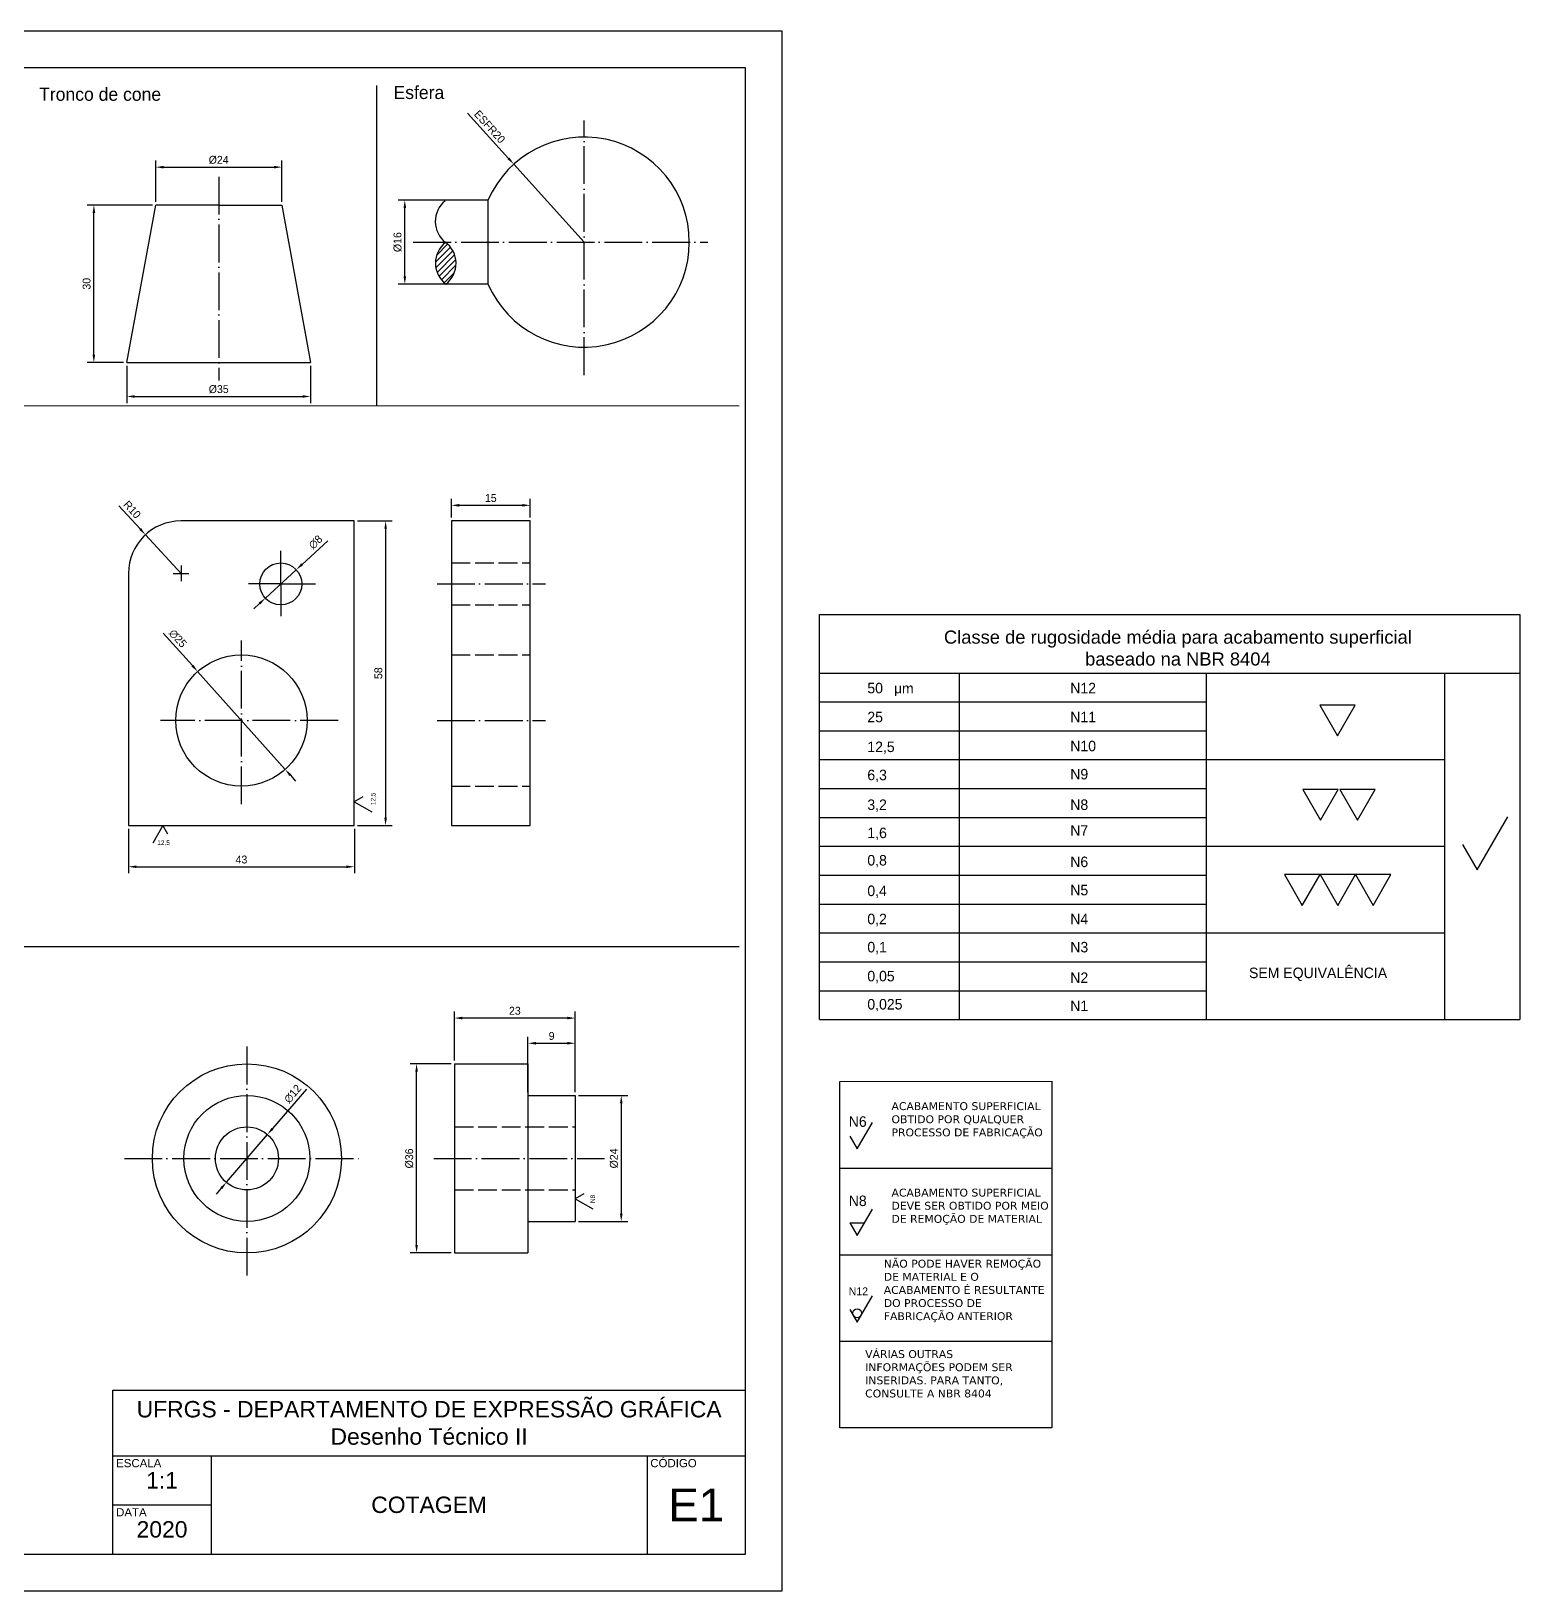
# Model space of a CAD drawing. Header units: metres. Extents: x 0 to 560, y 0 to 297.
# Drawn here: x 277 to 560.5, y 0 to 297 of the extents above; entities that cross this region are included whole.
import ezdxf

# ---------------------------------------------------------------- set-up
doc = ezdxf.new("R2010")
doc.units = ezdxf.units.M
doc.header["$LTSCALE"] = 0.3
doc.linetypes.add('ACAD_ISO02W100', pattern=[15, 12, -3])
doc.linetypes.add('ACAD_ISO04W100', pattern=[30, 24, -3, 0, -3])
for name, color, linetype in [('Acabamento', 50, 'Continuous'), ('cotas', 2, 'Continuous'), ('eixo', 150, 'ACAD_ISO04W100'), ('Folha-selo', 106, 'Continuous'), ('não visíveis', 1, 'ACAD_ISO02W100'), ('Texto', 32, 'Continuous')]:
    doc.layers.add(name, color=color, linetype=linetype)
doc.layers.add('visível', color=7, linetype='Continuous', lineweight=30)
doc.dimstyles.new('ISO-25', dxfattribs={"dimtxt": 1.5, "dimasz": 1.5, "dimexe": 1.25, "dimexo": 0.625, "dimtad": 1, "dimtxsty": 'Standard', "dimcen": 2.5, "dimadec": 0, "dimazin": 0, "dimtfac": 1, "dimtmove": 0, "dimatfit": 3, "dimfxl": 1, "dimarcsym": 0})

# ---------------------------------------------------------------- blocks, each defined once
blk = doc.blocks.new('*D14')
at = {"layer": 'cotas', "color": 0, "lineweight": -2, "transparency": 16777216}
for p, q in [((300.09, 263.9), (287.7, 263.9)), ((288.95, 235.4), (288.95, 262.4)), ((294.59, 233.9), (287.7, 233.9))]:
    blk.add_line(p, q, dxfattribs=at)
at = {"layer": 'cotas', "color": 0, "transparency": 16777216}
for points in [[(288.7, 262.4), (289.2, 262.4), (288.95, 263.9)], [(288.7, 235.4), (289.2, 235.4), (288.95, 233.9)]]:
    blk.add_solid(points, dxfattribs=at)
at = {"layer": 'Defpoints', "color": 0, "transparency": 16777216}
for p in [(288.95, 263.9), (300.72, 263.9), (295.22, 233.9)]:
    blk.add_point(p, dxfattribs=at)
at = {"layer": 'cotas', "color": 0, "transparency": 16777216, "insert": (287.57, 248.9), "char_height": 1.5, "attachment_point": 5, "rotation": 90}
blk.add_mtext('30', dxfattribs=at)
blk = doc.blocks.new('*D15')
at = {"layer": 'cotas', "color": 0, "lineweight": -2, "transparency": 16777216}
for p, q in [((300.72, 264.53), (300.72, 272.36)), ((302.22, 271.11), (323.22, 271.11)), ((324.72, 264.53), (324.72, 272.36))]:
    blk.add_line(p, q, dxfattribs=at)
at = {"layer": 'cotas', "color": 0, "transparency": 16777216}
for points in [[(302.22, 271.36), (302.22, 270.86), (300.72, 271.11)], [(323.22, 271.36), (323.22, 270.86), (324.72, 271.11)]]:
    blk.add_solid(points, dxfattribs=at)
at = {"layer": 'Defpoints', "color": 0, "transparency": 16777216}
for p in [(324.72, 271.11), (300.72, 263.9), (324.72, 263.9)]:
    blk.add_point(p, dxfattribs=at)
at = {"layer": 'cotas', "color": 0, "transparency": 16777216, "insert": (312.72, 272.48), "char_height": 1.5, "attachment_point": 5}
blk.add_mtext('%%C24', dxfattribs=at)
blk = doc.blocks.new('*D16')
at = {"layer": 'cotas', "color": 0, "lineweight": -2, "transparency": 16777216}
for p, q in [((295.22, 233.28), (295.22, 226.19)), ((330.22, 233.28), (330.22, 226.19)), ((296.72, 227.44), (328.72, 227.44))]:
    blk.add_line(p, q, dxfattribs=at)
at = {"layer": 'cotas', "color": 0, "transparency": 16777216}
for points in [[(296.72, 227.69), (296.72, 227.19), (295.22, 227.44)], [(328.72, 227.69), (328.72, 227.19), (330.22, 227.44)]]:
    blk.add_solid(points, dxfattribs=at)
at = {"layer": 'Defpoints', "color": 0, "transparency": 16777216}
for p in [(295.22, 233.9), (330.22, 233.9), (330.22, 227.44)]:
    blk.add_point(p, dxfattribs=at)
at = {"layer": 'cotas', "color": 0, "transparency": 16777216, "insert": (312.72, 228.81), "char_height": 1.5, "attachment_point": 5}
blk.add_mtext('%%C35', dxfattribs=at)
blk = doc.blocks.new('*D17')
at = {"layer": 'cotas', "color": 0, "lineweight": -2, "transparency": 16777216}
for p, q in [((359.36, 264.83), (346.91, 264.83)), ((348.16, 250.33), (348.16, 263.33)), ((359.36, 248.83), (346.91, 248.83))]:
    blk.add_line(p, q, dxfattribs=at)
at = {"layer": 'cotas', "color": 0, "transparency": 16777216}
for points in [[(347.91, 263.33), (348.41, 263.33), (348.16, 264.83)], [(347.91, 250.33), (348.41, 250.33), (348.16, 248.83)]]:
    blk.add_solid(points, dxfattribs=at)
at = {"layer": 'Defpoints', "color": 0, "transparency": 16777216}
for p in [(348.16, 264.83), (359.98, 264.83), (359.98, 248.83)]:
    blk.add_point(p, dxfattribs=at)
at = {"layer": 'cotas', "color": 0, "transparency": 16777216, "insert": (346.79, 256.83), "char_height": 1.5, "attachment_point": 5, "rotation": 90}
blk.add_mtext('%%C16', dxfattribs=at)
blk = doc.blocks.new('*D18')
at = {"layer": 'cotas', "color": 0, "lineweight": -2, "transparency": 16777216}
for p, q in [((360.1, 281.4), (367.9, 272.77)), ((382.33, 256.83), (368.91, 271.66))]:
    blk.add_line(p, q, dxfattribs=at)
at = {"layer": 'cotas', "color": 0, "transparency": 16777216}
blk.add_solid([(368.09, 272.94), (367.72, 272.61), (368.91, 271.66)], dxfattribs=at)
at = {"layer": 'Defpoints', "color": 0, "transparency": 16777216}
for p in [(368.91, 271.66), (382.33, 256.83)]:
    blk.add_point(p, dxfattribs=at)
at = {"layer": 'cotas', "color": 0, "transparency": 16777216, "insert": (364.31, 278.8), "char_height": 1.5, "attachment_point": 5, "rotation": 312.1335}
blk.add_mtext('ESFR20', dxfattribs=at)
blk = doc.blocks.new('*D44')
at = {"layer": 'cotas', "color": 0, "lineweight": -2, "transparency": 16777216}
for p, q in [((293.71, 206.63), (297.77, 202.21)), ((305.55, 193.74), (298.78, 201.1))]:
    blk.add_line(p, q, dxfattribs=at)
at = {"layer": 'cotas', "color": 0, "transparency": 16777216}
blk.add_solid([(297.95, 202.38), (297.58, 202.04), (298.78, 201.1)], dxfattribs=at)
at = {"layer": 'Defpoints', "color": 0, "transparency": 16777216}
for p in [(298.78, 201.1), (305.55, 193.74)]:
    blk.add_point(p, dxfattribs=at)
at = {"layer": 'cotas', "color": 0, "transparency": 16777216, "insert": (296.24, 205.9), "char_height": 1.5, "attachment_point": 5, "rotation": 312.5533}
blk.add_mtext('R10', dxfattribs=at)
blk = doc.blocks.new('*D45')
at = {"layer": 'cotas', "color": 0, "lineweight": -2, "transparency": 16777216}
for p, q in [((333.48, 199.96), (328.59, 195.46)), ((321.6, 189.03), (327.49, 194.45)), ((320.5, 188.01), (319.39, 187))]:
    blk.add_line(p, q, dxfattribs=at)
at = {"layer": 'cotas', "color": 0, "transparency": 16777216}
for points in [[(328.42, 195.65), (328.76, 195.28), (327.49, 194.45)], [(320.33, 188.2), (320.67, 187.83), (321.6, 189.03)]]:
    blk.add_solid(points, dxfattribs=at)
at = {"layer": 'Defpoints', "color": 0, "transparency": 16777216}
for p in [(327.49, 194.45), (321.6, 189.03)]:
    blk.add_point(p, dxfattribs=at)
at = {"layer": 'cotas', "color": 0, "transparency": 16777216, "insert": (331.17, 199.7), "char_height": 1.5, "attachment_point": 5, "rotation": 42.631}
blk.add_mtext('∅8', dxfattribs=at)
blk = doc.blocks.new('*D46')
at = {"layer": 'cotas', "color": 0, "lineweight": -2, "transparency": 16777216}
for p, q in [((302.16, 182.39), (307.72, 176.18)), ((325.38, 156.42), (308.71, 175.06)), ((326.37, 155.3), (327.37, 154.18))]:
    blk.add_line(p, q, dxfattribs=at)
at = {"layer": 'cotas', "color": 0, "transparency": 16777216}
for points in [[(307.9, 176.34), (307.53, 176.01), (308.71, 175.06)], [(326.56, 155.47), (326.19, 155.13), (325.38, 156.42)]]:
    blk.add_solid(points, dxfattribs=at)
at = {"layer": 'Defpoints', "color": 0, "transparency": 16777216}
for p in [(308.71, 175.06), (325.38, 156.42)]:
    blk.add_point(p, dxfattribs=at)
at = {"layer": 'cotas', "color": 0, "transparency": 16777216, "insert": (304.93, 181.35), "char_height": 1.5, "attachment_point": 5, "rotation": 311.7902}
blk.add_mtext('∅25', dxfattribs=at)
blk = doc.blocks.new('*D47')
at = {"layer": 'cotas', "color": 0, "lineweight": -2, "transparency": 16777216}
for p, q in [((339.17, 203.74), (345.75, 203.74)), ((344.5, 202.24), (344.5, 147.24)), ((339.17, 145.74), (345.75, 145.74))]:
    blk.add_line(p, q, dxfattribs=at)
at = {"layer": 'cotas', "color": 0, "transparency": 16777216}
for points in [[(344.25, 202.24), (344.75, 202.24), (344.5, 203.74)], [(344.25, 147.24), (344.75, 147.24), (344.5, 145.74)]]:
    blk.add_solid(points, dxfattribs=at)
at = {"layer": 'Defpoints', "color": 0, "transparency": 16777216}
for p in [(338.55, 203.74), (338.55, 145.74), (344.5, 145.74)]:
    blk.add_point(p, dxfattribs=at)
at = {"layer": 'cotas', "color": 0, "transparency": 16777216, "insert": (343.12, 174.74), "char_height": 1.5, "attachment_point": 5, "rotation": 90}
blk.add_mtext('58', dxfattribs=at)
blk = doc.blocks.new('*D50')
at = {"layer": 'cotas', "color": 0, "lineweight": -2, "transparency": 16777216}
for p, q in [((295.55, 145.11), (295.55, 136.63)), ((338.55, 145.11), (338.55, 136.63)), ((297.05, 137.88), (337.05, 137.88))]:
    blk.add_line(p, q, dxfattribs=at)
at = {"layer": 'cotas', "color": 0, "transparency": 16777216}
for points in [[(297.05, 138.13), (297.05, 137.63), (295.55, 137.88)], [(337.05, 138.13), (337.05, 137.63), (338.55, 137.88)]]:
    blk.add_solid(points, dxfattribs=at)
at = {"layer": 'Defpoints', "color": 0, "transparency": 16777216}
for p in [(295.55, 145.74), (338.55, 145.74), (338.55, 137.88)]:
    blk.add_point(p, dxfattribs=at)
at = {"layer": 'cotas', "color": 0, "transparency": 16777216, "insert": (317.05, 139.25), "char_height": 1.5, "attachment_point": 5}
blk.add_mtext('43', dxfattribs=at)
blk = doc.blocks.new('*D52')
at = {"layer": 'cotas', "color": 0, "lineweight": -2, "transparency": 16777216}
for p, q in [((357.03, 204.36), (357.03, 207.96)), ((372.03, 204.36), (372.03, 207.96)), ((358.53, 206.71), (370.53, 206.71))]:
    blk.add_line(p, q, dxfattribs=at)
at = {"layer": 'cotas', "color": 0, "transparency": 16777216}
for points in [[(358.53, 206.96), (358.53, 206.46), (357.03, 206.71)], [(370.53, 206.96), (370.53, 206.46), (372.03, 206.71)]]:
    blk.add_solid(points, dxfattribs=at)
at = {"layer": 'Defpoints', "color": 0, "transparency": 16777216}
for p in [(372.03, 206.71), (357.03, 203.74), (372.03, 203.74)]:
    blk.add_point(p, dxfattribs=at)
at = {"layer": 'cotas', "color": 0, "transparency": 16777216, "insert": (364.53, 208.09), "char_height": 1.5, "attachment_point": 5}
blk.add_mtext('15', dxfattribs=at)
blk = doc.blocks.new('*D60')
at = {"layer": 'cotas', "color": 0, "lineweight": -2, "transparency": 16777216}
for p, q in [((356.98, 100.34), (349.15, 100.34)), ((350.4, 65.84), (350.4, 98.84)), ((356.98, 64.34), (349.15, 64.34))]:
    blk.add_line(p, q, dxfattribs=at)
at = {"layer": 'cotas', "color": 0, "transparency": 16777216}
for points in [[(350.15, 98.84), (350.65, 98.84), (350.4, 100.34)], [(350.15, 65.84), (350.65, 65.84), (350.4, 64.34)]]:
    blk.add_solid(points, dxfattribs=at)
at = {"layer": 'Defpoints', "color": 0, "transparency": 16777216}
for p in [(350.4, 100.34), (357.61, 100.34), (357.61, 64.34)]:
    blk.add_point(p, dxfattribs=at)
at = {"layer": 'cotas', "color": 0, "transparency": 16777216, "insert": (349.02, 82.34), "char_height": 1.5, "attachment_point": 5, "rotation": 90}
blk.add_mtext('%%C36', dxfattribs=at)
blk = doc.blocks.new('*D61')
at = {"layer": 'cotas', "color": 0, "lineweight": -2, "transparency": 16777216}
for p, q in [((381.23, 94.34), (390.62, 94.34)), ((389.37, 92.84), (389.37, 71.84)), ((381.23, 70.34), (390.62, 70.34))]:
    blk.add_line(p, q, dxfattribs=at)
at = {"layer": 'cotas', "color": 0, "transparency": 16777216}
for points in [[(389.12, 92.84), (389.62, 92.84), (389.37, 94.34)], [(389.12, 71.84), (389.62, 71.84), (389.37, 70.34)]]:
    blk.add_solid(points, dxfattribs=at)
at = {"layer": 'Defpoints', "color": 0, "transparency": 16777216}
for p in [(380.61, 94.34), (380.61, 70.34), (389.37, 70.34)]:
    blk.add_point(p, dxfattribs=at)
at = {"layer": 'cotas', "color": 0, "transparency": 16777216, "insert": (387.99, 82.34), "char_height": 1.5, "attachment_point": 5, "rotation": 90}
blk.add_mtext('%%C24', dxfattribs=at)
blk = doc.blocks.new('*D62')
at = {"layer": 'cotas', "color": 0, "lineweight": -2, "transparency": 16777216}
for p, q in [((329.42, 95.54), (322.98, 88.03)), ((314.18, 77.79), (322, 86.89)), ((313.21, 76.65), (312.23, 75.51))]:
    blk.add_line(p, q, dxfattribs=at)
at = {"layer": 'cotas', "color": 0, "transparency": 16777216}
for points in [[(322.79, 88.19), (323.17, 87.87), (322, 86.89)], [(313.02, 76.81), (313.4, 76.49), (314.18, 77.79)]]:
    blk.add_solid(points, dxfattribs=at)
at = {"layer": 'Defpoints', "color": 0, "transparency": 16777216}
for p in [(322, 86.89), (314.18, 77.79)]:
    blk.add_point(p, dxfattribs=at)
at = {"layer": 'cotas', "color": 0, "transparency": 16777216, "insert": (326.83, 94.64), "char_height": 1.5, "attachment_point": 5, "rotation": 49.3549}
blk.add_mtext('∅12', dxfattribs=at)
blk = doc.blocks.new('*D65')
at = {"layer": 'cotas', "color": 0, "lineweight": -2, "transparency": 16777216}
for p, q in [((371.61, 94.97), (371.61, 105.52)), ((373.11, 104.27), (379.11, 104.27)), ((380.61, 94.97), (380.61, 105.52))]:
    blk.add_line(p, q, dxfattribs=at)
at = {"layer": 'cotas', "color": 0, "transparency": 16777216}
for points in [[(373.11, 104.52), (373.11, 104.02), (371.61, 104.27)], [(379.11, 104.52), (379.11, 104.02), (380.61, 104.27)]]:
    blk.add_solid(points, dxfattribs=at)
at = {"layer": 'Defpoints', "color": 0, "transparency": 16777216}
for p in [(380.61, 104.27), (371.61, 94.34), (380.61, 94.34)]:
    blk.add_point(p, dxfattribs=at)
at = {"layer": 'cotas', "color": 0, "transparency": 16777216, "insert": (376.11, 105.65), "char_height": 1.5, "attachment_point": 5}
blk.add_mtext('9', dxfattribs=at)
blk = doc.blocks.new('*D66')
at = {"layer": 'cotas', "color": 0, "lineweight": -2, "transparency": 16777216}
for p, q in [((357.61, 100.97), (357.61, 110.32)), ((380.61, 94.97), (380.61, 110.32)), ((379.11, 109.07), (359.11, 109.07))]:
    blk.add_line(p, q, dxfattribs=at)
at = {"layer": 'cotas', "color": 0, "transparency": 16777216}
for points in [[(359.11, 109.32), (359.11, 108.82), (357.61, 109.07)], [(379.11, 109.32), (379.11, 108.82), (380.61, 109.07)]]:
    blk.add_solid(points, dxfattribs=at)
at = {"layer": 'Defpoints', "color": 0, "transparency": 16777216}
for p in [(357.61, 109.07), (357.61, 100.34), (380.61, 94.34)]:
    blk.add_point(p, dxfattribs=at)
at = {"layer": 'cotas', "color": 0, "transparency": 16777216, "insert": (369.11, 110.45), "char_height": 1.5, "attachment_point": 5}
blk.add_mtext('23', dxfattribs=at)

msp = doc.modelspace()

# ---------------------------------------------------------------- hatches: boundary and pattern name
at = {"layer": 'visível'}
h = msp.add_hatch(dxfattribs=at)
h.set_pattern_fill('ANSI31', color=256, scale=0.25, style=0)
h.set_pattern_definition([(45, (-1.1573, -3.36165), (-0.561266, 0.561266), [])])
edge = h.paths.add_edge_path()
edge.add_arc((358.998, 252.817), 5.007, 127.8143, 232.76849)
edge.add_arc((352.919, 252.787), 4.996, 307.62594, 414.0206)

# ---------------------------------------------------------------- linework, layer by layer
at = {"layer": 'Acabamento'}
for p, q in [((427.115, 185.946), (560.47, 185.946)), ((427.115, 108.777), (427.115, 185.946)), ((560.47, 185.946), (560.47, 108.777)), ((427.115, 174.777), (560.47, 174.777)), ((453.709, 174.777), (453.709, 108.777)), ((500.73, 174.777), (500.73, 108.777)), ((546.108, 174.777), (546.108, 108.777)), ((427.115, 169.277), (500.73, 169.277)), ((427.115, 163.777), (500.73, 163.777)), ((427.115, 158.277), (546.108, 158.277)), ((427.115, 152.777), (500.73, 152.777)), ((340.163, 151.194), (338.545, 150.26)), ((338.545, 150.26), (341.907, 148.319)), ((302.097, 145.737), (300.156, 142.375)), ((303.032, 144.119), (302.097, 145.737)), ((427.115, 147.277), (500.73, 147.277)), ((552.374, 137.285), (558.197, 147.37)), ((427.115, 141.777), (546.108, 141.777)), ((549.571, 142.14), (552.374, 137.285)), ((552.006, 137.923), (552.374, 137.285)), ((552.374, 137.285), (552.374, 137.285)), ((427.115, 136.277), (500.73, 136.277)), ((427.115, 130.777), (500.73, 130.777)), ((427.115, 125.277), (546.108, 125.277)), ((427.115, 119.777), (500.73, 119.777)), ((427.115, 114.277), (500.73, 114.277)), ((427.115, 108.777), (560.47, 108.777)), ((431.002, 97.008), (471.333, 97.041)), ((431.002, 31.008), (431.002, 97.008)), ((471.333, 97.041), (471.333, 31.008)), ((434.292, 84.142), (437.203, 89.185)), ((432.89, 86.57), (434.292, 84.142)), ((434.107, 84.461), (434.292, 84.142)), ((434.292, 84.142), (434.292, 84.142)), ((431.002, 80.508), (471.333, 80.508)), ((382.226, 75.593), (380.607, 74.658)), ((380.607, 74.658), (383.969, 72.717)), ((434.292, 67.642), (437.203, 72.685)), ((432.89, 70.07), (434.292, 67.642)), ((432.89, 70.07), (435.693, 70.07)), ((434.107, 67.961), (434.292, 67.642)), ((434.292, 67.642), (434.292, 67.642)), ((431.002, 64.008), (471.333, 64.008)), ((432.89, 53.57), (434.292, 51.142)), ((434.292, 51.142), (437.203, 56.185)), ((434.107, 51.461), (434.292, 51.142)), ((434.292, 51.142), (434.292, 51.142)), ((431.002, 47.508), (471.333, 47.508)), ((471.333, 31.008), (431.002, 31.008))]:
    msp.add_line(p, q, dxfattribs=at)
for points in [[(525.753, 162.799), (529.128, 168.645), (522.378, 168.645)], [(522.527, 146.743), (525.902, 152.589), (519.152, 152.589)], [(529.547, 146.743), (532.922, 152.589), (526.172, 152.589)], [(519.053, 130.531), (522.428, 136.377), (515.678, 136.377)], [(525.803, 130.531), (529.178, 136.377), (522.428, 136.377)], [(532.553, 130.531), (535.928, 136.377), (529.178, 136.377)]]:
    msp.add_lwpolyline(points, close=True, dxfattribs=at)
msp.add_circle((434.292, 52.861), 0.859, dxfattribs=at)
at = {"layer": 'eixo'}
for p, q in [((382.326, 231.512), (382.326, 279.987)), ((312.718, 269.276), (312.718, 230.469)), ((349.779, 256.83), (405.883, 256.83)), ((324.545, 191.737), (324.545, 198.027)), ((304.045, 193.737), (307.045, 193.737)), ((305.545, 195.237), (305.545, 192.237)), ((324.545, 191.737), (318.416, 191.737)), ((324.545, 191.737), (324.545, 185.609)), ((324.545, 191.737), (331.156, 191.737)), ((354.304, 191.737), (374.967, 191.737)), ((317.045, 149.805), (317.045, 180.952)), ((335.457, 165.737), (301.638, 165.737)), ((354.304, 165.737), (374.967, 165.737)), ((318.091, 103.648), (318.091, 60.029)), ((294.769, 82.34), (339.7, 82.34)), ((353.683, 82.34), (386.153, 82.34))]:
    msp.add_line(p, q, dxfattribs=at)
at = {"layer": 'Folha-selo', "linetype": 'Continuous'}
for p, q in [((420, 297), (0, 297)), ((420, 0), (420, 297)), ((413, 290), (25, 290)), ((413, 7), (413, 290)), ((25, 7), (413, 7)), ((0, 0), (420, 0))]:
    msp.add_line(p, q, dxfattribs=at)
at = {"layer": 'Folha-selo'}
for p, q in [((342.788, 286.638), (342.788, 225.658)), ((25.472, 225.84), (411.843, 225.658)), ((25, 122.723), (411.843, 122.723)), ((292.568, 38.2), (413, 38.2)), ((292.568, 7), (292.568, 38.2)), ((413, 7), (413, 38.2)), ((292.568, 25.72), (413, 25.72)), ((311.288, 25.72), (311.288, 7)), ((394.28, 25.72), (394.28, 7)), ((292.568, 16.36), (311.288, 16.36)), ((292.568, 7), (413, 7))]:
    msp.add_line(p, q, dxfattribs=at)
at = {"layer": 'não visíveis'}
for p, q in [((357.026, 195.737), (372.026, 195.737)), ((357.026, 187.737), (372.026, 187.737)), ((357.026, 178.237), (372.026, 178.237)), ((357.026, 153.237), (372.026, 153.237)), ((357.607, 88.34), (380.607, 88.34)), ((357.607, 76.34), (380.607, 76.34))]:
    msp.add_line(p, q, dxfattribs=at)
at = {"layer": 'visível'}
for p, q in [((363.995, 264.83), (355.969, 264.83)), ((363.995, 264.83), (363.995, 248.83)), ((295.218, 233.901), (300.718, 263.901)), ((312.718, 263.901), (300.718, 263.901)), ((312.718, 263.901), (324.718, 263.901)), ((324.718, 263.901), (330.218, 233.901)), ((363.995, 248.83), (355.969, 248.83)), ((295.218, 233.901), (330.218, 233.901)), ((357.607, 100.34), (357.607, 64.34)), ((357.607, 100.34), (371.607, 100.34)), ((371.607, 100.34), (371.607, 64.34)), ((371.607, 94.34), (380.607, 94.34)), ((380.607, 94.34), (380.607, 70.34)), ((371.607, 70.34), (380.607, 70.34)), ((357.607, 64.34), (371.607, 64.34))]:
    msp.add_line(p, q, dxfattribs=at)
msp.add_lwpolyline([(295.545, 193.737), (295.545, 145.737), (338.545, 145.737), (338.545, 203.737), (305.545, 203.737)], dxfattribs=at)
msp.add_lwpolyline([(357.026, 145.737), (372.026, 145.737), (372.026, 203.737), (357.026, 203.737)], close=True, dxfattribs=at)
for centre, radius in [((324.545, 191.737), 4), ((317.045, 165.737), 12.5), ((318.091, 82.34), 18), ((318.091, 82.34), 12), ((318.091, 82.34), 6)]:
    msp.add_circle(centre, radius, dxfattribs=at)
for centre, radius, start, end in [((382.326, 256.83), 20, 203.57818, 156.42182), ((359.001, 260.768), 5.041, 128.62964, 232.44734), ((358.998, 252.817), 5.007, 127.8143, 232.76849), ((352.919, 252.787), 4.996, 307.62594, 54.0206), ((305.545, 193.737), 10, 90, 180)]:
    msp.add_arc(centre, radius, start, end, dxfattribs=at)

# ---------------------------------------------------------------- texts
at = {"layer": 'Acabamento', "attachment_point": 1}
for s, width, heights, insert, char_height in [('\\pxqc;{\\fArial|b0|i0|c0|p34;Classe de rugosidade média para acabamento superficial\\Pbaseado na NBR 8404}', 129.56109, [0], (430.584, 182.865), 2.5), ('50{\\fSymbol|b0|i0|c2|p18;\\H0.95833x;   m\\fArial|b0|i0|c0|p34;m}', 13.03218, [0], (436.231, 172.91), 2), ('N12', 13.03218, [0], (474.868, 172.91), 2), ('25', 13.03218, [0], (436.231, 167.395), 2), ('N11', 13.03218, [0], (474.868, 167.395), 2), ('12,5', 13.03218, [0], (436.231, 161.726), 2), ('N10', 13.03218, [0], (474.868, 161.879), 2), ('6,3', 13.03218, [0], (436.231, 156.363), 2), ('N9', 13.03218, [0], (474.868, 156.517), 2), ('3,2', 13.03218, [0], (436.231, 150.695), 2), ('N8', 13.03218, [0], (474.868, 150.695), 2), ('N7', 13.03218, [0], (474.868, 145.792), 2), ('{\\fArial|b0|i0|c0|p34;12,5}', 16.30654, [0], (301.025, 142.91), 0.8775), ('1,6', 13.03218, [0], (436.231, 145.332), 2), ('0,8', 13.03218, [0], (436.231, 140.123), 2), ('N6', 13.03218, [0], (474.868, 139.817), 2), ('0,4', 13.03218, [0], (436.231, 134.301), 2), ('N5', 13.03218, [0], (474.868, 134.454), 2), ('0,2', 13.03218, [2.333], (436.231, 128.939), 2), ('N4', 13.03218, [0], (474.868, 128.939), 2), ('0,1', 13.03218, [0], (436.231, 123.576), 2), ('N3', 13.03218, [0], (474.868, 123.576), 2), ('SEM EQUIVALÊNCIA', 69.02524, [4.581], (508.902, 118.677), 2), ('0,05', 13.03218, [0], (436.231, 118.06), 2), ('N2', 13.03218, [0], (474.868, 117.754), 2), ('0,025', 13.03218, [0], (436.231, 112.698), 2), ('N1', 13.03218, [0], (474.868, 112.392), 2), ('N6', 13.03218, [0], (432.689, 90.36), 2), ('N8', 13.03218, [0], (432.689, 75.267), 2), ('N12', 13.03218, [0], (432.689, 57.78), 1.5)]:
    msp.add_mtext_dynamic_manual_height_columns(s, width=width, gutter_width=12.5, heights=heights, dxfattribs=dict(at, insert=insert, char_height=char_height))
at = {"layer": 'Acabamento', "char_height": 0.8775, "rotation": 90}
for s, insert, attachment_point in [('{\\fArial|b0|i0|c0|p34;12,5}', (342.739, 149.621), 7), ('{\\fArial|b0|i0|c0|p34;N8}', (383.499, 73.838), 1)]:
    msp.add_mtext_dynamic_manual_height_columns(s, width=16.30654, gutter_width=12.5, heights=[0], dxfattribs=dict(at, insert=insert, attachment_point=attachment_point))
at = {"layer": 'Folha-selo'}
for s, insert, char_height, width, attachment_point in [('{\\fArial|b0|i0|c0|p34;UFRGS - DEPARTAMENTO DE EXPRESSÃO GRÁFICA\\PDesenho Técnico II}', (352.784, 31.96), 3.12, 120.69352, 5), ('{\\fArial|b0|i0|c0|p34;ESCALA}', (293.192, 25.096), 1.56, 9.38932, 1), ('{\\fArial|b0|i0|c0|p34;CÓDIGO}', (394.904, 25.096), 1.56, 9.38932, 1), ('{\\fArial|b0|i0|c0|p34;1:1}', (301.928, 21.04), 3.12, 17.98983, 5), ('{\\fArial|b0|i0|c0|p34;COTAGEM}', (352.784, 16.36), 3.12, 81.87908, 5), ('{\\fArial|b0|i0|c0|p34;E1}', (403.64, 16.36), 6.24, 17.30284, 5), ('{\\fArial|b0|i0|c0|p34;DATA}', (293.192, 15.736), 1.56, 9.38932, 1), ('{\\fArial|b0|i0|c0|p34;2020}', (301.928, 11.68), 3.12, 17.64634, 5)]:
    msp.add_mtext(s, dxfattribs=dict(at, insert=insert, char_height=char_height, width=width, attachment_point=attachment_point))
at = {"layer": 'Texto', "char_height": 2.5, "attachment_point": 1}
for s, insert, width in [('Tronco de cone', (278.527, 286.248), 43.359), ('Esfera', (346.006, 286.584), 36.4148)]:
    msp.add_mtext(s, dxfattribs=dict(at, insert=insert, width=width))
at = {"layer": 'Texto', "char_height": 1.5, "attachment_point": 1}
for s, insert in [('{\\fVerdana|b0|i0|c0|p34;ACABAMENTO SUPERFICIAL OBTIDO POR QUALQUER PROCESSO DE FABRICAÇÃO}', (440.832, 93.048)), ('{\\fVerdana|b0|i0|c0|p34;ACABAMENTO SUPERFICIAL DEVE SER OBTIDO POR MEIO DE REMOÇÃO DE MATERIAL}', (440.832, 76.58)), ('{\\fVerdana|b0|i0|c0|p34;NÃO PODE HAVER REMOÇÃO DE MATERIAL E O ACABAMENTO É RESULTANTE DO PROCESSO DE FABRICAÇÃO ANTERIOR}', (439.364, 63.047)), ('{\\fVerdana|b0|i0|c0|p34;VÁRIAS OUTRAS INFORMAÇÕES PODEM SER INSERIDAS. PARA TANTO, CONSULTE A NBR 8404}', (435.817, 45.83))]:
    msp.add_mtext_dynamic_manual_height_columns(s, width=31.76513, gutter_width=12.5, heights=[0], dxfattribs=dict(at, insert=insert))

# ---------------------------------------------------------------- dimensions: what is measured, and where the dimension line sits
at = {"layer": 'cotas'}
dim = msp.add_radius_dim(center=(382.326, 256.83), mpoint=(368.908, 271.662), text='ESF<>', dimstyle='ISO-25', dxfattribs=at)
dim.commit()
dim.dimension.update_dxf_attribs({"geometry": '*D18', "text_midpoint": (363.286, 277.877), "dimtype": 164})
for base, p1, p2, picture, middle in [((324.718, 271.107), (300.718, 263.901), (324.718, 263.901), '*D15', (312.718, 272.482)), ((330.218, 227.439), (295.218, 233.901), (330.218, 233.901), '*D16', (312.718, 228.814))]:
    dim = msp.add_linear_dim(base=base, p1=p1, p2=p2, text='%%C<>', dimstyle='ISO-25', dxfattribs=at)
    dim.commit()
    dim.dimension.update_dxf_attribs({"geometry": picture, "text_midpoint": middle})
dim = msp.add_linear_dim(base=(348.163, 264.83), p1=(359.982, 248.83), p2=(359.982, 264.83), angle=90, text='%%C<>', dimstyle='ISO-25', dxfattribs=at)
dim.commit()
dim.dimension.update_dxf_attribs({"geometry": '*D17', "text_midpoint": (348.163, 256.83), "dimtype": 160})
for base, p1, p2, picture, middle in [((288.949, 263.901), (295.218, 233.901), (300.718, 263.901), '*D14', (287.574, 248.901)), ((344.498, 145.737), (338.545, 203.737), (338.545, 145.737), '*D47', (343.123, 174.737))]:
    dim = msp.add_linear_dim(base=base, p1=p1, p2=p2, angle=90, dimstyle='ISO-25', dxfattribs=at)
    dim.commit()
    dim.dimension.update_dxf_attribs({"geometry": picture, "text_midpoint": middle})
for base, p1, p2, picture, middle in [((372.026, 206.711), (357.026, 203.737), (372.026, 203.737), '*D52', (364.526, 208.086)), ((338.545, 137.877), (295.545, 145.737), (338.545, 145.737), '*D50', (317.045, 139.252)), ((357.607, 109.07), (380.607, 94.34), (357.607, 100.34), '*D66', (369.107, 110.445)), ((380.607, 104.271), (371.607, 94.34), (380.607, 94.34), '*D65', (376.107, 105.646))]:
    dim = msp.add_linear_dim(base=base, p1=p1, p2=p2, dimstyle='ISO-25', dxfattribs=at)
    dim.commit()
    dim.dimension.update_dxf_attribs({"geometry": picture, "text_midpoint": middle})
dim = msp.add_radius_dim(center=(305.545, 193.737), mpoint=(298.782, 201.103), dimstyle='ISO-25', dxfattribs=at)
dim.commit()
dim.dimension.update_dxf_attribs({"geometry": '*D44', "text_midpoint": (296.245, 205.901)})
for p1, p2, picture, middle in [((321.602, 189.028), (327.488, 194.446), '*D45', (332.098, 198.69)), ((325.375, 156.417), (308.715, 175.057), '*D46', (303.909, 180.434)), ((314.182, 77.788), (321.999, 86.893), '*D62', (327.877, 93.74))]:
    dim = msp.add_diameter_dim_2p(p1=p1, p2=p2, dimstyle='ISO-25', dxfattribs=at)
    dim.commit()
    dim.dimension.update_dxf_attribs({"geometry": picture, "text_midpoint": middle, "dimtype": 163})
for base, p1, p2, picture, middle in [((350.395, 100.34), (357.607, 64.34), (357.607, 100.34), '*D60', (349.02, 82.34)), ((389.369, 70.34), (380.607, 94.34), (380.607, 70.34), '*D61', (387.994, 82.34))]:
    dim = msp.add_linear_dim(base=base, p1=p1, p2=p2, angle=90, text='%%C<>', dimstyle='ISO-25', dxfattribs=at)
    dim.commit()
    dim.dimension.update_dxf_attribs({"geometry": picture, "text_midpoint": middle})

doc.saveas('drawing.dxf')
